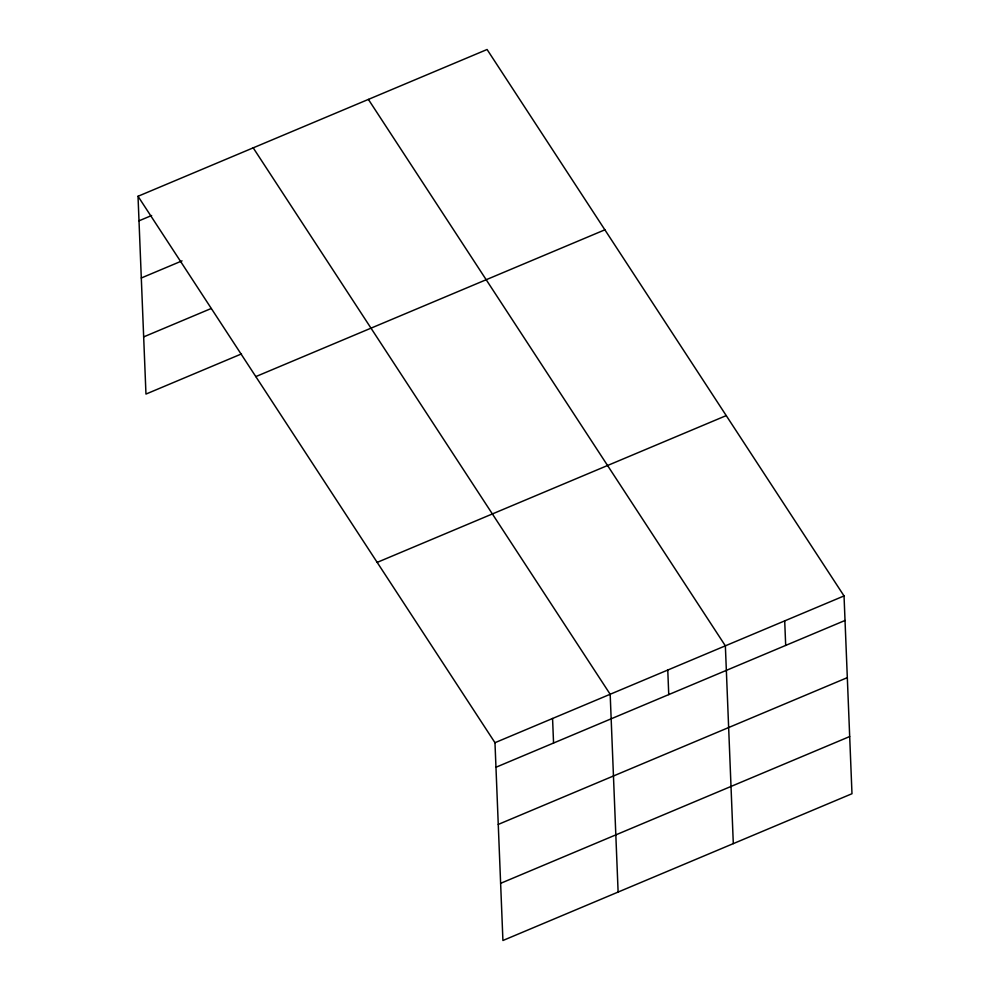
<?xml version="1.0" encoding="UTF-8"?>
<svg xmlns="http://www.w3.org/2000/svg" width="990" height="990" viewBox="0 0 990 990"><rect width="100%" height="100%" fill="white"/><g stroke="black" fill="none" stroke-linecap="round" stroke-linejoin="round"><path stroke-width="1.49" d="M138.018 196.28L487.08 49.5L844.037 595.931L851.982 793.72L502.92 940.5L494.975 742.698L138.018 196.28L145.963 394.07L241.486 353.913M139.008 220.82L151.643 215.511M141.298 277.992L182.036 260.865M143.661 336.897L211.093 308.546M255.816 376.596L604.878 229.816M377.178 562.382L726.239 415.602M494.975 742.698L844.037 595.931M495.965 767.25L845.027 620.47M498.267 824.423L847.316 677.643M500.631 883.327L849.68 736.548M368.391 99.408L725.361 645.827L733.305 843.629M253.205 147.844L610.174 694.262L618.119 892.064M784.699 620.879L785.689 645.43M667.767 670.044L668.745 694.596M552.568 718.48L553.558 743.032"/></g></svg>
